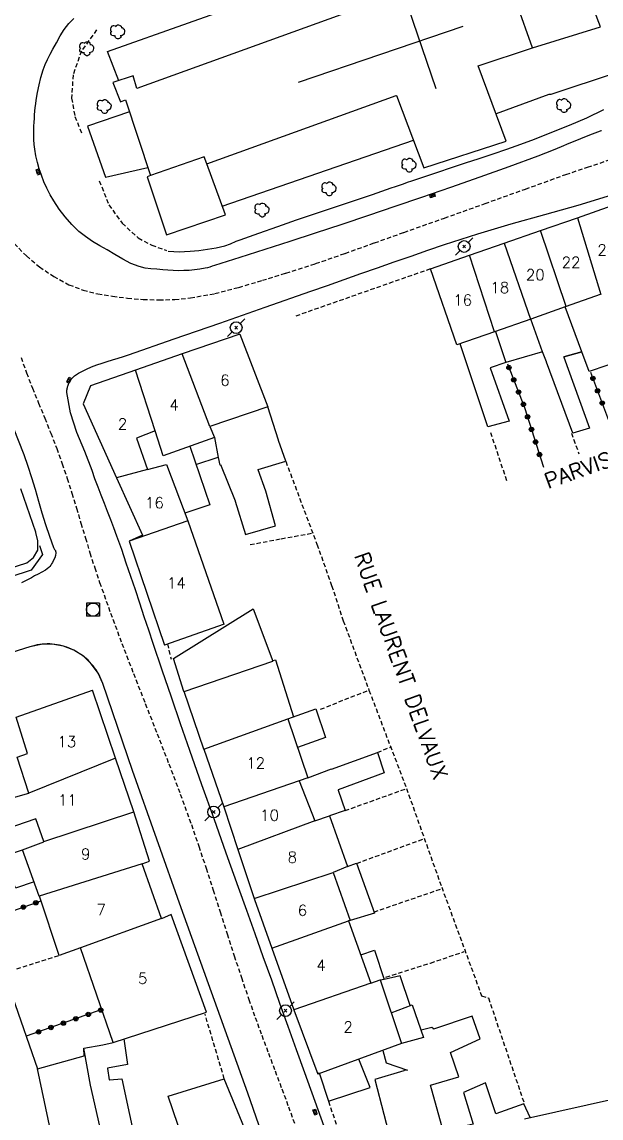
# Model space of a CAD drawing. Header units: millimetres. Extents: x 146998 to 148001, y 143000 to 144001.
# Drawn here: x 147214.3 to 147280.2, y 143218.6 to 143343.4 of the extents above; entities that cross this region are included whole.
import ezdxf
from ezdxf.enums import TextEntityAlignment as Align

# ---------------------------------------------------------------- set-up
doc = ezdxf.new("R2010")
doc.units = ezdxf.units.MM
doc.linetypes.add('DASHED', pattern=[0.75, 0.5, -0.25])
doc.layers.get('0').update_dxf_attribs({"linetype": 'CONTINUOUS'})
for name, color, linetype in [('W0001', 6, 'DASHED'), ('W0014', 7, 'CONTINUOUS'), ('W0101', 7, 'CONTINUOUS'), ('W0104', 1, 'CONTINUOUS'), ('W0112', 1, 'DASHED'), ('W0300', 7, 'CONTINUOUS'), ('W0323', 7, 'CONTINUOUS'), ('W0401', 7, 'CONTINUOUS'), ('W0420', 7, 'CONTINUOUS'), ('W0473', 7, 'CONTINUOUS'), ('W0989', 7, 'CONTINUOUS'), ('W0991', 7, 'CONTINUOUS'), ('W1102', 7, 'CONTINUOUS')]:
    doc.layers.add(name, color=color, linetype=linetype)
doc.styles.get("Standard").update_dxf_attribs({"font": 'romans.shx', "width": 0.85})

# ---------------------------------------------------------------- blocks, each defined once
blk = doc.blocks.new('T300')
for p, q in [((-0.8, 0.51), (-0.86, 0.34)), ((-0.86, 0.34), (-0.86, 0.17)), ((-0.86, 0.17), (-0.74, 0.06)), ((-0.69, 0.63), (-0.8, 0.51)), ((-0.8, -0.06), (-0.74, 0.06)), ((-0.74, 0.06), (-0.69, 0.11)), ((-0.57, 0.69), (-0.69, 0.63)), ((-0.46, 0.69), (-0.57, 0.69)), ((-0.29, 0.63), (-0.46, 0.69)), ((-0.29, 0.63), (-0.17, 0.74)), ((-0.23, 0.57), (-0.29, 0.63)), ((-0.17, 0.74), (-0.06, 0.8)), ((-0.06, 0.8), (0.06, 0.8)), ((0.06, 0.8), (0.23, 0.74)), ((0.23, 0.74), (0.34, 0.63)), ((0.34, 0.63), (0.4, 0.51)), ((0.46, 0.46), (0.34, 0.46)), ((0.4, 0.51), (0.4, 0.46)), ((0.57, 0.4), (0.46, 0.46)), ((0.57, 0.4), (0.69, 0.29)), ((0.69, 0.29), (0.74, 0.17)), ((0.74, 0.06), (0.69, -0.17)), ((0.74, 0.17), (0.74, 0.06)), ((-0.8, -0.17), (-0.8, -0.06)), ((-0.8, -0.23), (-0.8, -0.17)), ((-0.74, -0.34), (-0.8, -0.23)), ((-0.69, -0.4), (-0.74, -0.34)), ((-0.51, -0.46), (-0.69, -0.4)), ((-0.4, -0.46), (-0.51, -0.46)), ((-0.4, -0.46), (-0.34, -0.46)), ((-0.34, -0.46), (-0.34, -0.4)), ((-0.34, -0.51), (-0.34, -0.46)), ((-0.29, -0.63), (-0.34, -0.51)), ((-0.17, -0.74), (-0.29, -0.63)), ((-0.06, -0.8), (-0.17, -0.74)), ((0.06, -0.8), (-0.06, -0.8)), ((0.17, -0.74), (0.06, -0.8)), ((0.23, -0.69), (0.17, -0.74)), ((0.29, -0.46), (0.23, -0.46)), ((0.29, -0.63), (0.23, -0.69)), ((0.46, -0.4), (0.29, -0.46)), ((0.34, -0.51), (0.29, -0.63)), ((0.34, -0.51), (0.34, -0.46)), ((0.57, -0.34), (0.46, -0.4)), ((0.63, -0.29), (0.57, -0.34)), ((0.69, -0.17), (0.63, -0.29))]:
    blk.add_line(p, q)
blk = doc.blocks.new('T401')
for p, q in [((-0.3, 0.3), (0, 0.3)), ((-0.3, -0.25), (-0.3, 0.3)), ((-0.3, 0.15), (0, 0.15)), ((-0.3, 0), (0, 0)), ((0, 0.3), (0, -0.25)), ((-0.3, -0.15), (0, -0.15)), ((-0.3, -0.25), (-0.3, -0.3)), ((-0.3, -0.3), (0, -0.3)), ((0, -0.3), (0, -0.25))]:
    blk.add_line(p, q)
blk = doc.blocks.new('T473')
for p, q in [((-0.166667, 0.166667), (0.166667, -0.166667)), ((-0.166667, -0.166667), (0.166667, 0.166667)), ((0.500001, 0.500001), (1.000002, 1.000002)), ((-1.000002, -1.000002), (-0.500001, -0.500001))]:
    blk.add_line(p, q)
blk.add_ellipse((0, 0), major_axis=(0.471405, 0.471405), ratio=1, start_param=5.4977871438, end_param=11.780972451)
blk = doc.blocks.new('T420')
for p, q in [((0.75, 0.75), (-0.75, 0.75)), ((-0.75, 0.75), (-0.75, -0.75)), ((0.75, 0.75), (0.75, -0.75)), ((0.75, -0.75), (-0.75, -0.75))]:
    blk.add_line(p, q)
blk.add_ellipse((0, 0), major_axis=(-0.53, 0.53), ratio=1, start_param=3.926991, end_param=10.210176)
blk = doc.blocks.new('t323o')
at = {"color": 0, "linetype": 'Continuous'}
for radius in [0.25, 0.15]:
    blk.add_circle((0, 0), radius, dxfattribs=at)

msp = doc.modelspace()

# ---------------------------------------------------------------- linework, layer by layer
at = {"layer": 'W0001'}
for points in [[(147213.46, 143318.14), (147214.83, 143316.74), (147216.33, 143315.48), (147217.95, 143314.39), (147219.68, 143313.46), (147221.29, 143312.84), (147222.96, 143312.42), (147224.65, 143312.14), (147226.34, 143311.93), (147228.13, 143311.78), (147229.92, 143311.73), (147231.71, 143311.78), (147233.5, 143311.96), (147236.27, 143312.45), (147238.99, 143313.15), (147241.68, 143313.96), (147244.35, 143314.79), (147247.74, 143315.86), (147251.1, 143317.03), (147254.45, 143318.23), (147257.79, 143319.42), (147262.4, 143321.05), (147267.01, 143322.7), (147271.61, 143324.35), (147276.21, 143326.01), (147278.67, 143326.85), (147281.15, 143327.66)], [(147214.23, 143305.17), (147214.86, 143303.42), (147215.52, 143301.69), (147216.22, 143299.98), (147216.92, 143298.26), (147217.61, 143296.55), (147218.28, 143294.82), (147218.91, 143293.08), (147219.47, 143291.4), (147220.01, 143289.71), (147220.53, 143288.01), (147221.04, 143286.31), (147221.55, 143284.61), (147222.07, 143282.92), (147222.61, 143281.23), (147223.17, 143279.55), (147224.41, 143276.07), (147225.69, 143272.62), (147227.02, 143269.19), (147228.36, 143265.76), (147229.71, 143262.33), (147231.04, 143258.9), (147232.34, 143255.45), (147233.6, 143251.99), (147234.45, 143249.51), (147235.28, 143247.02), (147236.09, 143244.53), (147236.88, 143242.04), (147237.68, 143239.54), (147238.48, 143237.04), (147239.3, 143234.56), (147240.14, 143232.08), (147240.86, 143230.03), (147241.61, 143227.99), (147242.37, 143225.96), (147243.13, 143223.93), (147243.9, 143221.89), (147244.65, 143219.86), (147245.38, 143217.81)]]:
    msp.add_lwpolyline(points, dxfattribs=at)
at = {"layer": 'W0014'}
for points in [[(147280.27, 143330.99), (147280.19, 143330.97), (147280.1, 143330.94), (147279.21, 143330.6), (147278.32, 143330.25), (147277.43, 143329.89), (147276.55, 143329.52), (147275.66, 143329.15), (147274.78, 143328.79), (147273.89, 143328.44), (147273, 143328.09), (147269.71, 143326.87), (147266.41, 143325.69), (147263.1, 143324.54), (147259.78, 143323.39), (147256.76, 143322.35), (147253.74, 143321.33), (147250.71, 143320.32), (147247.68, 143319.32), (147244.82, 143318.38), (147241.96, 143317.46), (147239.1, 143316.55), (147236.23, 143315.64), (147235.97, 143315.56), (147235.71, 143315.47), (147235.45, 143315.39), (147235.19, 143315.33), (147234.58, 143315.22), (147233.97, 143315.14), (147233.36, 143315.09), (147232.74, 143315.06), (147232.14, 143315.05), (147231.54, 143315.08), (147230.94, 143315.12), (147230.35, 143315.17), (147229.68, 143315.22), (147229.01, 143315.27), (147228.34, 143315.36), (147227.68, 143315.52), (147226.71, 143315.89), (147225.79, 143316.37), (147224.9, 143316.89), (147224.02, 143317.42), (147223.19, 143317.9), (147222.37, 143318.39), (147221.56, 143318.93), (147220.81, 143319.53), (147220, 143320.32), (147219.26, 143321.17), (147218.58, 143322.07), (147217.95, 143323), (147217.54, 143323.71), (147217.16, 143324.44), (147216.83, 143325.19), (147216.54, 143325.95), (147216.29, 143326.67), (147216.09, 143327.39), (147215.92, 143328.13), (147215.79, 143328.88), (147215.72, 143329.43), (147215.69, 143329.99), (147215.68, 143330.55), (147215.69, 143331.11), (147215.7, 143331.53), (147215.72, 143331.95), (147215.74, 143332.38), (147215.77, 143332.8), (147215.81, 143333.22), (147215.85, 143333.64), (147215.9, 143334.06), (147215.96, 143334.48), (147216.11, 143335.35), (147216.28, 143336.22), (147216.49, 143337.07), (147216.75, 143337.92), (147216.98, 143338.53), (147217.25, 143339.12), (147217.55, 143339.7), (147217.85, 143340.27), (147218.26, 143341.02), (147218.69, 143341.78), (147219.15, 143342.51), (147219.68, 143343.2), (147220.23, 143343.79)], [(147230.96, 143317.28), (147231.59, 143317.24), (147232.22, 143317.22), (147232.84, 143317.23), (147233.47, 143317.27), (147234.46, 143317.36), (147235.45, 143317.49), (147236.43, 143317.66), (147237.4, 143317.89), (147237.62, 143317.96), (147237.84, 143318.04), (147238.06, 143318.12), (147238.28, 143318.21), (147238.49, 143318.31), (147238.71, 143318.4), (147238.92, 143318.49), (147239.14, 143318.57), (147241.28, 143319.34), (147243.43, 143320.1), (147245.58, 143320.84), (147247.73, 143321.57), (147249.89, 143322.29), (147252.05, 143323.02), (147254.2, 143323.75), (147256.35, 143324.48), (147256.82, 143324.64), (147257.28, 143324.8), (147257.74, 143324.96), (147258.21, 143325.12), (147258.67, 143325.28), (147259.14, 143325.44), (147259.6, 143325.6), (147260.06, 143325.76), (147261.63, 143326.29), (147263.21, 143326.81), (147264.79, 143327.33), (147266.36, 143327.84), (147267.94, 143328.36), (147269.51, 143328.9), (147271.07, 143329.45), (147272.63, 143330.03), (147274.63, 143330.81), (147276.63, 143331.61), (147278.6, 143332.47), (147280.53, 143333.41)], [(147249.53, 143215.29), (147248.02, 143219.5), (147246.52, 143223.71), (147245.57, 143226.35), (147244.63, 143228.99), (147243.68, 143231.63), (147242.74, 143234.27), (147241.79, 143236.91), (147240.85, 143239.55), (147239.9, 143242.2), (147238.96, 143244.84), (147237.57, 143248.74), (147236.18, 143252.63), (147234.8, 143256.53), (147233.43, 143260.44), (147232.38, 143263.47), (147231.33, 143266.51), (147230.3, 143269.56), (147229.26, 143272.6), (147228.75, 143274.13), (147228.24, 143275.66), (147227.73, 143277.19), (147227.23, 143278.72), (147226.72, 143280.25), (147226.2, 143281.77), (147225.68, 143283.3), (147225.14, 143284.82), (147224.79, 143285.76), (147224.44, 143286.69), (147224.08, 143287.62), (147223.71, 143288.56), (147223.35, 143289.49), (147222.99, 143290.42), (147222.64, 143291.36), (147222.3, 143292.3), (147221.47, 143294.46), (147220.59, 143296.63), (147219.84, 143298.87), (147219.44, 143301.19), (147219.43, 143301.28), (147219.43, 143301.38), (147219.44, 143301.47), (147219.46, 143301.56), (147219.47, 143301.65), (147219.5, 143301.74), (147219.52, 143301.83), (147219.55, 143301.92), (147219.62, 143302.14), (147219.7, 143302.35), (147219.81, 143302.55), (147219.95, 143302.74), (147220.32, 143303.09), (147220.75, 143303.37), (147221.2, 143303.61), (147221.66, 143303.83), (147222.24, 143304.09), (147222.83, 143304.32), (147223.44, 143304.53), (147224.04, 143304.73), (147224.65, 143304.91), (147225.26, 143305.09), (147225.87, 143305.28), (147226.47, 143305.48), (147231.65, 143307.28), (147236.83, 143309.09), (147242.01, 143310.9), (147247.19, 143312.71), (147249.09, 143313.38), (147250.99, 143314.05), (147252.89, 143314.72), (147254.79, 143315.39), (147256.69, 143316.05), (147258.6, 143316.72), (147260.5, 143317.38), (147262.41, 143318.04), (147266.18, 143319.26), (147269.98, 143320.38), (147273.8, 143321.45), (147277.61, 143322.53), (147281.42, 143323.68)], [(147213.33, 143297.19), (147214.53, 143294.12), (147215, 143292.81), (147215.42, 143291.49), (147215.83, 143290.16), (147216.22, 143288.82), (147216.61, 143287.49), (147217.02, 143286.16), (147217.46, 143284.84), (147217.93, 143283.53), (147217.96, 143283.46), (147218, 143283.39), (147218.04, 143283.32), (147218.09, 143283.25), (147218.13, 143283.18), (147218.16, 143283.11), (147218.18, 143283.02), (147218.19, 143282.94), (147218.16, 143282.64), (147218.06, 143282.35), (147217.93, 143282.09), (147217.79, 143281.83), (147217.71, 143281.68), (147217.62, 143281.53), (147217.52, 143281.39), (147217.4, 143281.27), (147217.02, 143280.97), (147216.61, 143280.73), (147216.19, 143280.51), (147215.77, 143280.3), (147215.4, 143280.09), (147215.03, 143279.89), (147214.65, 143279.69), (147214.26, 143279.52)], [(147216.32, 143283.76), (147216.65, 143282.74), (147215.39, 143280.94), (147205.4, 143277.7)], [(147215.24, 143272.24), (147205.33, 143269.11)], [(147223.52, 143268.06), (147223.42, 143268.33), (147223.32, 143268.59), (147223.19, 143268.85), (147223.06, 143269.11), (147222.92, 143269.35), (147222.77, 143269.59), (147222.6, 143269.83), (147222.43, 143270.05), (147222.25, 143270.27), (147222.06, 143270.48), (147221.86, 143270.69), (147221.65, 143270.88), (147221.43, 143271.06), (147221.2, 143271.24), (147220.97, 143271.4), (147220.73, 143271.56), (147220.49, 143271.7), (147220.23, 143271.84), (147219.98, 143271.96), (147219.71, 143272.07), (147219.45, 143272.17), (147219.18, 143272.26), (147218.9, 143272.34), (147218.62, 143272.41), (147218.34, 143272.46), (147218.06, 143272.5), (147217.78, 143272.53), (147217.49, 143272.55), (147217.21, 143272.55), (147216.92, 143272.54), (147216.64, 143272.52), (147216.36, 143272.49), (147216.07, 143272.45), (147215.79, 143272.39), (147215.52, 143272.32), (147215.24, 143272.24)], [(147223.52, 143268.06), (147222.99, 143269.23), (147222.25, 143270.27), (147221.32, 143271.15), (147220.23, 143271.84), (147219.04, 143272.3), (147217.78, 143272.53), (147216.5, 143272.51), (147215.24, 143272.24)], [(147223.52, 143268.06), (147222.99, 143269.23), (147222.25, 143270.27), (147221.32, 143271.15), (147220.23, 143271.84), (147219.04, 143272.3), (147217.78, 143272.53), (147216.5, 143272.51), (147215.24, 143272.24)], [(147226.91, 143258.16), (147223.52, 143268.06)], [(147232.46, 143242.52), (147226.91, 143258.16)], [(147240.02, 143221.39), (147232.46, 143242.52)], [(147246.97, 143201.41), (147240.02, 143221.39)], [(147246.97, 143201.41), (147240.02, 143221.39)]]:
    msp.add_lwpolyline(points, dxfattribs=at)
at = {"layer": 'W0101'}
for points in [[(147235.35, 143327.24), (147256.92, 143335.02), (147256.94, 143335), (147260.05, 143326.76), (147269.42, 143329.82), (147266.22, 143338.37), (147272.43, 143340.45), (147268.84, 143350.5), (147262.92, 143348.56), (147262.91, 143348.58), (147260.1, 143356.68), (147250.4, 143353.52), (147253.34, 143345.18), (147227.39, 143335.81), (147226.98, 143337.23), (147224.68, 143336.47), (147225.55, 143334.29), (147226.1, 143334.5), (147228.97, 143325.89)], [(147235.35, 143327.24), (147235.07, 143328.01), (147228.97, 143325.89)], [(147277.52, 143321.09), (147281.46, 143322.47)], [(147273.34, 143319.63), (147277.52, 143321.09)], [(147269.18, 143318.18), (147273.34, 143319.63)], [(147265.25, 143316.81), (147269.18, 143318.18)], [(147260.8, 143315.26), (147265.25, 143316.81)], [(147268.07, 143308.1), (147263.81, 143306.61), (147260.8, 143315.26)], [(147280.23, 143312.37), (147276.14, 143310.94)], [(147276.14, 143310.94), (147272.21, 143309.55)], [(147272.21, 143309.55), (147268.07, 143308.1)], [(147239.12, 143307.83), (147232.54, 143305.57)], [(147239.12, 143307.83), (147242.29, 143299.57)], [(147232.54, 143305.57), (147227.26, 143303.73)], [(147227.26, 143303.73), (147222.11, 143301.93), (147221.3, 143299.91)], [(147221.3, 143299.91), (147225.1, 143291.48)], [(147242.29, 143299.57), (147235.71, 143297.33)], [(147229.47, 143296.82), (147227.37, 143295.97), (147228.62, 143292.4)], [(147235.71, 143297.33), (147236.22, 143296.08), (147230.38, 143293.97), (147229.47, 143296.82)], [(147228.62, 143292.4), (147230.77, 143292.99), (147233.2, 143286.58)], [(147225.1, 143291.48), (147228.05, 143284.93)], [(147206.34, 143278.93), (147213.83, 143281.45), (147214.87, 143281.79), (147215.66, 143282.4), (147216.13, 143283.22), (147216.12, 143284.3), (147215.9, 143285.26), (147215.9, 143285.28), (147214.19, 143290.23)], [(147233.2, 143286.58), (147237.29, 143274.8)], [(147228.05, 143284.93), (147226.54, 143284.27)], [(147226.54, 143284.27), (147230.55, 143272.43)], [(147237.32, 143274.8), (147230.55, 143272.43)], [(147215.1, 143255.57), (147215.12, 143255.57), (147213.78, 143259.66), (147214.95, 143260.09), (147213.66, 143264.23), (147222.34, 143267.29)], [(147224.98, 143259.56), (147222.34, 143267.29)], [(147235.01, 143260.57), (147244.58, 143264.01)], [(147244.58, 143264.01), (147246.87, 143257.32), (147245.88, 143256.98)], [(147235.01, 143260.57), (147237.29, 143253.99)], [(147227.06, 143253.44), (147224.98, 143259.56)], [(147245.88, 143256.98), (147247.64, 143252.42)], [(147216.82, 143250.03), (147216.82, 143250.05), (147215.92, 143252.63), (147215.9, 143252.63), (147212.48, 143251.46), (147211.6, 143254.56), (147215.1, 143255.57)], [(147237.29, 143253.99), (147238.89, 143249.13)], [(147228.02, 143247.5), (147228.85, 143247.83), (147227.06, 143253.44)], [(147247.64, 143252.42), (147249.32, 143252.98), (147251.37, 143247.22), (147249.72, 143246.53)], [(147216.34, 143243.85), (147216.29, 143243.85), (147214.39, 143249.12), (147216.82, 143250.03)], [(147238.89, 143249.13), (147240.76, 143243.56)], [(147230.19, 143241.25), (147230.19, 143241.28), (147228.02, 143247.5)], [(147249.72, 143246.53), (147251.68, 143241.08), (147251.48, 143241.04)], [(147221, 143237.95), (147218.57, 143237.09), (147216.34, 143243.85)], [(147240.76, 143243.56), (147240.77, 143243.47), (147242.75, 143237.91)], [(147235.33, 143230.62), (147231.3, 143241.76), (147230.19, 143241.25)], [(147251.48, 143241.04), (147254.02, 143233.94)], [(147220.99, 143237.96), (147218.57, 143237.09)], [(147224.71, 143227.19), (147221, 143237.95)], [(147242.75, 143237.91), (147245.26, 143230.9)], [(147254.02, 143233.94), (147255.07, 143234.3)], [(147255.07, 143234.3), (147257.52, 143227.06)], [(147224.71, 143227.19), (147235.33, 143230.62)], [(147245.26, 143230.9), (147247.98, 143223.56)], [(147257.52, 143227.06), (147247.98, 143223.56)], [(147227.45, 143214.91), (147230.37, 143215.48), (147232.65, 143216.15), (147230.97, 143221.05), (147237.35, 143223.05)], [(147238.72, 143198.31), (147246.01, 143201.32), (147241.83, 143213.41), (147241.16, 143213.31), (147240.36, 143215.69), (147237.35, 143223.05)], [(147271.51, 143218.49), (147289.68, 143222.55), (147292.34, 143211.96)]]:
    msp.add_lwpolyline(points, dxfattribs=at)
at = {"layer": 'W0104'}
for points in [[(147267.03, 143355.11), (147274.69, 143358.07), (147274.92, 143357.38), (147278.27, 143358.61), (147279.77, 143354.34), (147279.77, 143354.25), (147283.36, 143343.94), (147283.36, 143343.97), (147284.93, 143339.76), (147281.52, 143338.49), (147281.94, 143337.59), (147274.49, 143335.1), (147274.26, 143335.1), (147268.26, 143332.91)], [(147272.43, 143340.45), (147280.13, 143342.81), (147276.05, 143353.56), (147268.84, 143350.5)], [(147225.35, 143336.69), (147224.06, 143340.03), (147251.7, 143349.85)], [(147257.73, 143346.62), (147261.4, 143335.82)], [(147245.78, 143336.54), (147264.52, 143342.9)], [(147226.55, 143333.14), (147221.8, 143331.5), (147223.83, 143325.7), (147228.66, 143326.8)], [(147237.11, 143322.41), (147258.86, 143329.92)], [(147230.76, 143319.12), (147237.47, 143321.4), (147235.35, 143327.24)], [(147228.97, 143325.89), (147228.58, 143325.76), (147230.76, 143319.12)], [(147275.98, 143305.26), (147278.02, 143305.83), (147276.14, 143310.94)], [(147273.56, 143305.81), (147272.21, 143309.55)], [(147273.56, 143305.81), (147272.21, 143309.55)], [(147268.21, 143308.15), (147269.39, 143304.61)], [(147282.89, 143304.93), (147278.85, 143303.56), (147278.02, 143305.83), (147275.98, 143305.26), (147275.98, 143305.22), (147278.89, 143297.12), (147277.01, 143296.57), (147274.02, 143304.64), (147274.01, 143304.66), (147273.56, 143305.81), (147269.39, 143304.61), (147267.6, 143303.99), (147269.76, 143297.93), (147267.32, 143297.27), (147264.2, 143306.74)], [(147236.66, 143293.81), (147236.66, 143293.78), (147236.86, 143292.92), (147236.9, 143292.99), (147238.59, 143288.85), (147238.6, 143288.81), (147239.76, 143285), (147243.17, 143286.02), (147242.06, 143289.94), (147242.06, 143289.96), (147241.22, 143292.39), (147241.22, 143292.41), (147244.34, 143293.36), (147243.53, 143295.73), (147243.53, 143295.75), (147242.29, 143299.57)], [(147236.22, 143296.08), (147236.66, 143293.78)], [(147233.41, 143295.07), (147235.71, 143288.39), (147232.87, 143287.44)], [(147234.12, 143293), (147236.66, 143293.81)], [(147231.56, 143270.89), (147240.62, 143276.57), (147242.89, 143270.58), (147242.88, 143270.67)], [(147235.01, 143260.57), (147232.78, 143267.13), (147232.76, 143267.13), (147231.56, 143270.89)], [(147232.78, 143267.13), (147242.89, 143270.58)], [(147242.88, 143270.67), (147243.19, 143270.74), (147245.21, 143264.24)], [(147244.58, 143264.01), (147247.75, 143265.16), (147248.87, 143261.92), (147245.69, 143260.78)], [(147246.87, 143257.32), (147249.54, 143258.32), (147249.54, 143258.3), (147254.76, 143260.21), (147255.54, 143257.89), (147250.29, 143255.95), (147250.29, 143255.92), (147251.09, 143253.58), (147249.32, 143252.98)], [(147215.71, 143245.46), (147213.61, 143244.74), (147212.27, 143248.4), (147214.39, 143249.12)], [(147251.37, 143247.22), (147252.4, 143247.6), (147254.42, 143241.9), (147251.68, 143241.08)], [(147252.88, 143237.16), (147254.42, 143237.69), (147255.52, 143234.35), (147255.08, 143234.27)], [(147210.77, 143222.46), (147211.1, 143222.57), (147211.1, 143222.61), (147207.42, 143233.3), (147212.31, 143235.11), (147216.08, 143224.16)], [(147258.51, 143231.38), (147257.36, 143234.76), (147255.52, 143234.35)], [(147256.33, 143230.56), (147258.73, 143231.46), (147260.02, 143227.73), (147257.52, 143227.06)], [(147272.14, 143218.64), (147271.43, 143220.19), (147268.25, 143219.04), (147267.08, 143222.57), (147264.57, 143221.49), (147265.65, 143217.88), (147262.24, 143217.13), (147260.81, 143222.3), (147264.02, 143223.26), (147263.09, 143226.02), (147266.45, 143227.58), (147265.53, 143230.19), (147261.14, 143228.69), (147261.14, 143228.71), (147260.97, 143228.88), (147259.73, 143228.59)], [(147221.4, 143225.65), (147221.37, 143226.52), (147223.53, 143226.89), (147224.71, 143227.17), (147224.71, 143227.19)], [(147224.88, 143210.14), (147222.11, 143222.31), (147221.37, 143226.52)], [(147225.91, 143227.58), (147226.33, 143224.68), (147224.08, 143224.24), (147224.08, 143224.22), (147224.27, 143222.94), (147224.3, 143222.92), (147225.71, 143223.04), (147227.45, 143214.91)], [(147216.08, 143224.16), (147221.4, 143225.65)], [(147249.21, 143220.48), (147253.94, 143222.05), (147252.67, 143225.28)], [(147255.39, 143226.28), (147255.78, 143224.84), (147258.2, 143224.02), (147257.78, 143223.98), (147257.78, 143223.95), (147254.46, 143222.96), (147256.54, 143215.06), (147255.43, 143214.79), (147255.89, 143213.03)], [(147219.34, 143208.95), (147216.08, 143224.16)], [(147247.98, 143223.56), (147248.13, 143223.7), (147249.21, 143220.48)]]:
    msp.add_lwpolyline(points, dxfattribs=at)
at = {"layer": 'W0112'}
for points in [[(147222.82, 143342.47), (147221.1, 143340.07), (147220.14, 143337.35), (147219.98, 143334.7), (147220.36, 143332.62), (147221.12, 143330.67)], [(147223.13, 143325.29), (147224.22, 143322.54), (147225.73, 143320.45), (147227.56, 143318.78), (147229.1, 143317.96), (147230.77, 143317.37)], [(147260.8, 143315.26), (147245.49, 143309.89)], [(147269.49, 143291.14), (147267.63, 143296.72)], [(147276.83, 143296.56), (147277.69, 143294.19)], [(147244.34, 143293.36), (147247.89, 143283.91), (147249.56, 143279.21), (147250.88, 143275.2), (147253.81, 143267.29), (147258.07, 143256.11), (147262.08, 143244.86), (147266.62, 143232.5), (147267.4, 143232.25), (147271.49, 143220.17)], [(147240.28, 143283.86), (147243.83, 143284.53), (147247.3, 143285.16)], [(147230.87, 143272.56), (147231.3, 143270.83)], [(147248.3, 143265.11), (147251.05, 143266.22), (147253.81, 143267.29)], [(147254.76, 143260.21), (147256.28, 143260.82)], [(147251.09, 143253.58), (147258.08, 143256.09)], [(147252.41, 143247.57), (147260.11, 143250.39)], [(147254.37, 143242.03), (147262.14, 143244.71)], [(147212.31, 143235.11), (147218.57, 143237.09)], [(147255.73, 143234.62), (147260.82, 143236.22), (147264.64, 143237.53)], [(147237.35, 143223.05), (147235.16, 143230.38)], [(147249.21, 143220.48), (147252, 143212)]]:
    msp.add_lwpolyline(points, dxfattribs=at)
at = {"layer": 'W0323'}
for points in [[(147269.56, 143304.46), (147271.52, 143299.46), (147273.66, 143292.69)], [(147282.03, 143295.81), (147281.09, 143298.01), (147279.03, 143303.47)], [(147210.25, 143241.1), (147216.52, 143243.3)], [(147223.42, 143230.92), (147214.8, 143227.88)]]:
    msp.add_lwpolyline(points, dxfattribs=at)
at = {"layer": 'W1102'}
for points in [[(147277.52, 143321.09), (147280.2, 143312.36)], [(147276.23, 143310.97), (147273.34, 143319.63)], [(147269.17, 143318.18), (147272.2, 143309.55)], [(147268.07, 143308.1), (147265.25, 143316.81)], [(147235.71, 143297.33), (147232.54, 143305.57)], [(147229.47, 143296.82), (147227.26, 143303.73)], [(147228.62, 143292.4), (147225.1, 143291.48)], [(147233.2, 143286.58), (147226.54, 143284.27)], [(147224.98, 143259.56), (147215.12, 143255.57)], [(147245.88, 143256.98), (147237.29, 143253.99)], [(147216.82, 143250.05), (147227.06, 143253.44)], [(147247.64, 143252.42), (147238.89, 143249.13)], [(147228.02, 143247.5), (147216.29, 143243.85)], [(147240.76, 143243.56), (147249.72, 143246.53)], [(147230.19, 143241.28), (147220.99, 143237.96)], [(147242.75, 143237.91), (147251.48, 143241.04)], [(147254.02, 143233.94), (147245.26, 143230.9)]]:
    msp.add_lwpolyline(points, dxfattribs=at)

# ---------------------------------------------------------------- block references
at = {"layer": 'W0300'}
for p in [(147225.26, 143342.25), (147221.73, 143340.32), (147223.73, 143333.75), (147276, 143333.85), (147258.4, 143327.06), (147249.3, 143324.37), (147241.67, 143321.95)]:
    msp.add_blockref('T300', p, dxfattribs=at)
at = {"layer": 'W0323'}
for p, rotation in [((147269.73, 143304.02), 291.4505748420235), ((147270.28, 143302.63), 291.4505748420235), ((147279.29, 143302.79), 110.7029954208925), ((147270.83, 143301.23), 291.4505748420235), ((147279.82, 143301.38), 110.7029954208925), ((147271.38, 143299.84), 291.4505748420235), ((147280.35, 143299.98), 110.7029954208925), ((147271.85, 143298.42), 287.5218112382869), ((147272.3, 143296.98), 287.5218112382869), ((147272.76, 143295.55), 287.5218112382869), ((147273.21, 143294.12), 287.5218112382869), ((147214.5, 143242.59), 19.32667175774733), ((147215.91, 143243.08), 19.32667175774733), ((147221.88, 143230.37), 199.3962304581163), ((147223.29, 143230.87), 199.3962304581163), ((147217.63, 143228.88), 199.3962304581163), ((147219.05, 143229.38), 199.3962304581163), ((147220.46, 143229.88), 199.3962304581163), ((147216.22, 143228.38), 199.3962304581163)]:
    msp.add_blockref('t323o', p, dxfattribs=dict(at, rotation=rotation))
at = {"layer": 'W0401'}
for p, rotation in [((147216.32, 143326.36), 18.30303914626726), ((147261.01, 143323.74), 109.1001861985884), ((147219.82, 143302.51), 329.4924034117207), ((147247.81, 143219.31), 19.70604196405791)]:
    msp.add_blockref('T401', p, dxfattribs=dict(at, rotation=rotation))
at = {"layer": 'W0420'}
msp.add_blockref('T420', (147222.42, 143276.46), dxfattribs=at)
at = {"layer": 'W0473'}
for p in [(147264.64, 143317.81), (147238.7, 143308.57), (147236.13, 143253.41), (147244.31, 143230.79)]:
    msp.add_blockref('T473', p, dxfattribs=at)

# ---------------------------------------------------------------- texts
at = {"layer": 'W0989'}
for s, rotation, p in [('PARVIS NOTRE-DAME  ', 19.6947, (147274.17, 143290.18)), ('RUE LAURENT DELVAUX  ', 289.5363, (147252.09, 143282.64))]:
    msp.add_text(s, height=1.75, rotation=rotation, dxfattribs=at).set_placement(p)
at = {"layer": 'W0991'}
for s, p in [('24', (147280.86, 143317.42)), ('22', (147276.8, 143316.01)), ('20', (147272.73, 143314.59)), ('18', (147268.69, 143313.14)), ('16', (147264.47, 143311.71)), ('6', (147237.42, 143302.58)), ('4', (147231.65, 143299.77)), ('2', (147225.77, 143297.6)), ('16', (147229.4, 143288.63)), ('14', (147231.9, 143279.51)), ('13', (147219.44, 143261.43)), ('12', (147240.92, 143259)), ('11', (147219.51, 143254.79)), ('10', (147242.5, 143253.05)), ('9', (147221.58, 143248.64)), ('8', (147245.09, 143248.27)), ('7', (147223.34, 143242.29)), ('6', (147246.24, 143242.22)), ('4', (147248.37, 143235.97)), ('5', (147228.07, 143234.48)), ('2', (147251.44, 143228.93))]:
    msp.add_text(s, height=1.25, dxfattribs=at).set_placement(p, align=Align.MIDDLE_CENTER)

doc.saveas('drawing.dxf')
